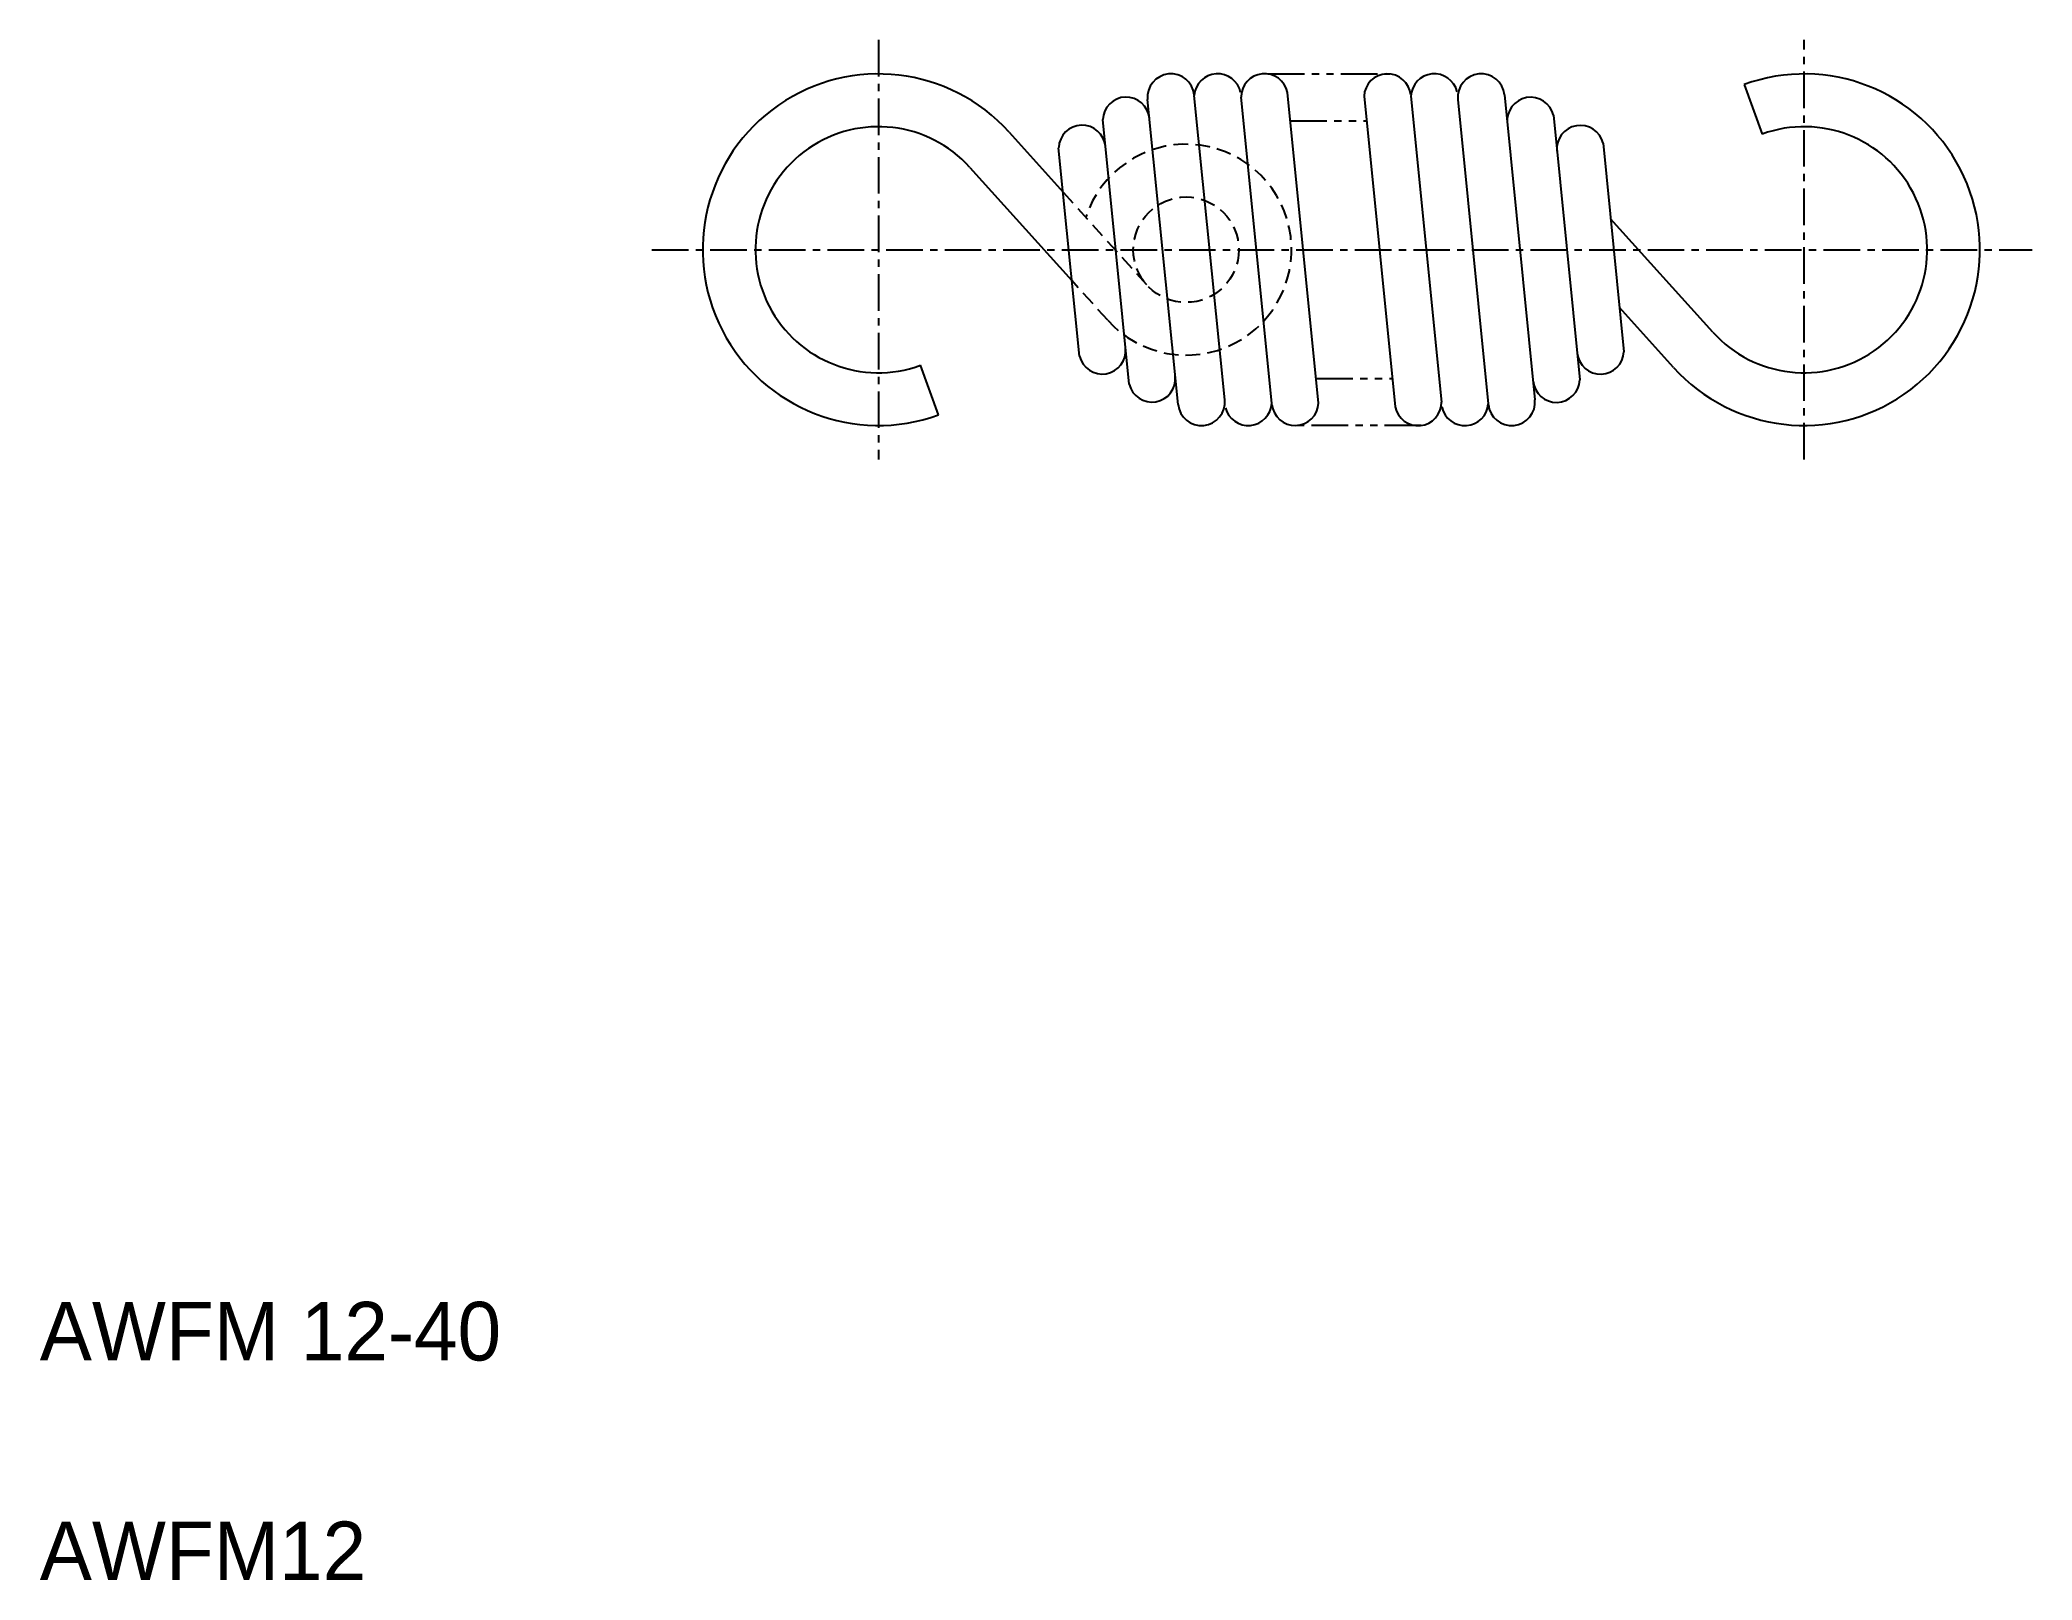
# Model space of a CAD drawing. Extents: x 66.9 to 135, y 180.4 to 233.
import ezdxf

# ---------------------------------------------------------------- set-up
doc = ezdxf.new("R2010")
doc.units = 0
for name, pattern in [('CENTER', [2, 1.25, -0.25, 0.25, -0.25]), ('DASHED', [0.75, 0.5, -0.25]), ('PHANTOM', [2.5, 1.25, -0.25, 0.25, -0.25, 0.25, -0.25])]:
    doc.linetypes.add(name, pattern=pattern)
doc.layers.get('0').update_dxf_attribs({"linetype": 'CONTINUOUS'})
doc.layers.add('CENTER', color=1, linetype='CENTER')

msp = doc.modelspace()

# ---------------------------------------------------------------- linework, layer by layer
at = {"color": 3, "linetype": 'PHANTOM'}
for p, q in [((108.867, 231.839), (113.031, 231.839)), ((109.638, 230.239), (112.238, 230.239)), ((110.518, 221.439), (113.118, 221.439)), ((114.108, 219.839), (109.879, 219.839))]:
    msp.add_line(p, q, dxfattribs=at)
at = {"color": 7, "linetype": 'CONTINUOUS'}
for p, q in [((125.126, 231.477), (125.741, 229.786)), ((105.806, 220.556), (104.765, 230.964)), ((107.398, 220.715), (106.359, 231.105)), ((109.001, 220.602), (107.957, 231.047)), ((110.601, 220.602), (109.541, 231.205)), ((112.154, 231.076), (113.214, 220.473)), ((113.754, 231.076), (114.799, 220.632)), ((115.357, 230.963), (116.396, 220.573)), ((116.949, 231.123), (117.99, 220.715)), ((118.618, 230.434), (119.522, 221.395)), ((100.035, 229.856), (101.881, 227.808)), ((102.441, 222.204), (101.729, 229.323)), ((120.314, 229.474), (121.026, 222.356)), ((98.698, 228.651), (102.183, 224.783)), ((124.058, 223.028), (120.572, 226.895)), ((122.721, 221.823), (120.875, 223.871)), ((97.63, 220.201), (97.014, 221.893))]:
    msp.add_line(p, q, dxfattribs=at)
msp.add_line((104.137, 221.245), (103.233, 230.284))
at = {"color": 3, "linetype": 'DASHED'}
for p, q in [((101.881, 227.808), (104.741, 224.634)), ((103.404, 223.429), (102.183, 224.783))]:
    msp.add_line(p, q, dxfattribs=at)
msp.add_circle((106.078, 225.839), 1.8, dxfattribs=at)
at = {"color": 7, "linetype": 'CONTINUOUS'}
for centre, radius, start, end in [((95.578, 225.839), 6, 42.02463, 290), ((105.561, 231.043), 0.8, 5.71059, 185.71059), ((107.157, 231.047), 0.8, 11.42122, 175.81133), ((108.757, 231.047), 0.8, 11.42122, 180), ((112.953, 231.043), 0.8, 5.71059, 177.63124), ((114.553, 231.043), 0.8, 13.78995, 177.63124), ((116.153, 231.043), 0.8, 5.71059, 185.71059), ((127.178, 225.839), 6, 222.02463, 110), ((104.033, 230.25), 0.8, 5.69881, 177.63123), ((117.841, 230.243), 0.8, 13.78995, 185.71059), ((95.578, 225.839), 4.2, 42.02463, 290), ((102.529, 229.29), 0.8, 5.69881, 177.63123), ((119.537, 229.284), 0.8, 13.78995, 185.71059), ((127.178, 225.839), 4.2, 222.02463, 110), ((103.218, 222.395), 0.8, 193.78995, 5.71059), ((120.227, 222.389), 0.8, 185.69881, 357.63123), ((104.914, 221.436), 0.8, 193.78995, 5.71059), ((118.723, 221.428), 0.8, 185.69881, 357.63123), ((106.602, 220.636), 0.8, 185.71059, 5.71059), ((108.202, 220.636), 0.8, 193.78995, 357.63124), ((109.802, 220.636), 0.8, 185.71059, 357.63124), ((113.999, 220.632), 0.8, 191.42122, 360), ((115.599, 220.632), 0.8, 191.42122, 355.81133), ((117.194, 220.635), 0.8, 185.71059, 5.71059)]:
    msp.add_arc(centre, radius, start, end, dxfattribs=at)
at = {"color": 3, "linetype": 'DASHED'}
msp.add_arc((106.078, 225.839), 3.6, 222.02463, 162.02463, dxfattribs=at)
at = {"layer": 'CENTER', "color": 1, "linetype": 'CENTER'}
for p, q in [((95.578, 233.004), (95.578, 218.675)), ((127.178, 218.675), (127.178, 233.004)), ((87.838, 225.839), (134.962, 225.839))]:
    msp.add_line(p, q, dxfattribs=at)

# ---------------------------------------------------------------- texts
at = {"color": 7, "linetype": 'CONTINUOUS'}
for s, p in [('AWFM 12-40', (66.944, 187.919)), ('AWFM12', (66.944, 180.419))]:
    msp.add_text(s, height=2, dxfattribs=at).set_placement(p)

doc.saveas('drawing.dxf')
